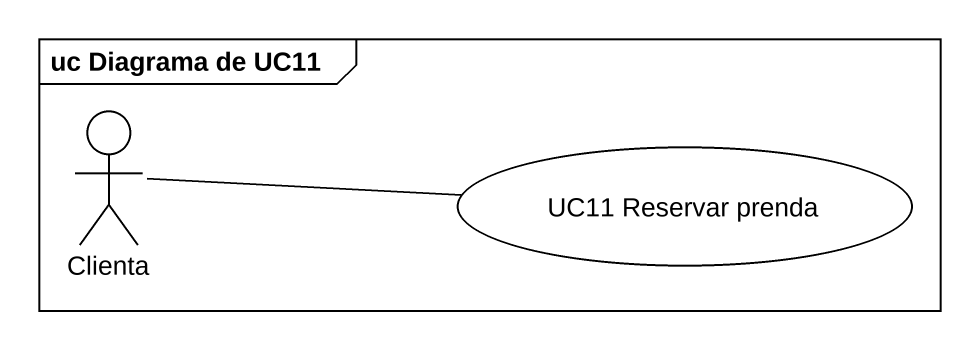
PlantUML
@startuml
mainframe uc Diagrama de UC11
actor Clienta
usecase "UC11 Reservar prenda" as UC11_Reservar_prenda
Clienta -right- UC11_Reservar_prenda
@enduml
